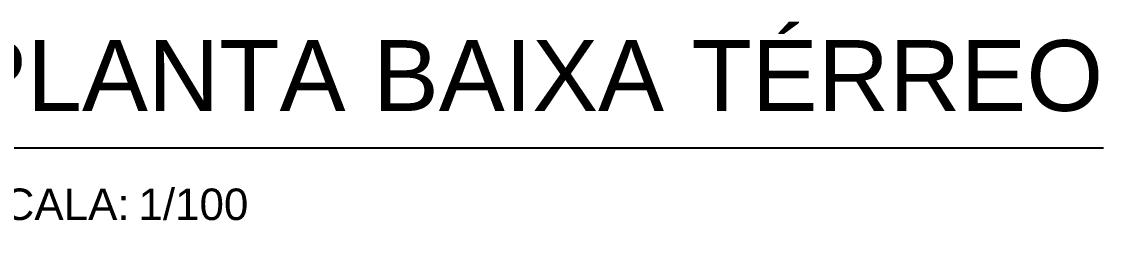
# Model space of a CAD drawing. Header units: metres. Extents: x 47788.9 to 47873.8, y 23415.4 to 23440.5.
# Drawn here: x 47841.78 to 47848.66, y 23418 to 23419.4 of the extents above; entities that cross this region are included whole.
import ezdxf
from ezdxf.enums import TextEntityAlignment as Align

# ---------------------------------------------------------------- set-up
doc = ezdxf.new("R2010")
doc.units = ezdxf.units.M
doc.header["$LTSCALE"] = 0.25
doc.layers.add('SIMB_02', color=2, linetype='Continuous')
doc.layers.add('SIMB_TXT', color=1, linetype='Continuous')
doc.styles.add('SIMB', font='arial.ttf')

# ---------------------------------------------------------------- blocks, each defined once
blk = doc.blocks.new('*U74')
at = {"layer": 'SIMB_02'}
blk.add_line((6, 0), (82.686, 0), dxfattribs=at)
blk.add_circle((0, 0), 6, dxfattribs=at)
at = {"layer": 'SIMB_TXT', "style": 'SIMB'}
blk.add_text('ESCALA:', height=2, dxfattribs=at).set_placement((8.936, -4.582))
blk.add_attdef('TITULO_DO_DESENHO', text='', height=4.5, dxfattribs=at).set_placement((10.022, 1), align=Align.BOTTOM_LEFT)
blk.add_attdef('NUM', text='', height=4.5, dxfattribs=at).set_placement((0, 0), align=Align.MIDDLE_CENTER)
blk.add_attdef('ESCALA', (21.304, -4.582), '', height=2, dxfattribs=at)

msp = doc.modelspace()

# ---------------------------------------------------------------- block references
at = {"xscale": 0.1, "yscale": 0.1, "zscale": 0.1}
msp.add_blockref('*U74', (47840.3887, 23418.6015), dxfattribs=at).add_auto_attribs({'TITULO_DO_DESENHO': 'PLANTA BAIXA TÉRREO', 'NUM': '01', 'ESCALA': '1/100'})

doc.saveas('drawing.dxf')
